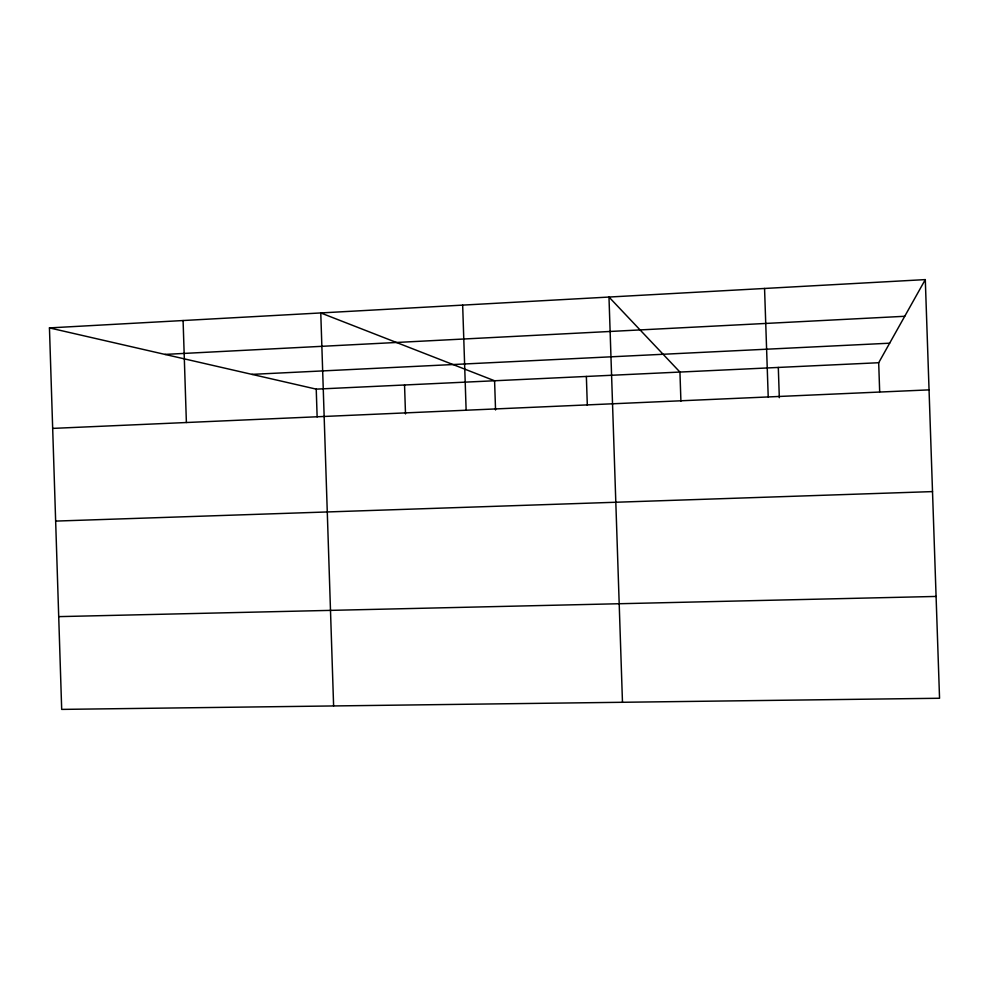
<?xml version="1.0" encoding="UTF-8"?>
<svg xmlns="http://www.w3.org/2000/svg" width="989" height="989" viewBox="0 0 989 989"><rect width="100%" height="100%" fill="white"/><g stroke="black" fill="none" stroke-linecap="round" stroke-linejoin="round"><path stroke-width="1.48" d="M879.678 391.768L878.689 362.728L925.296 279.603L49.45 327.903L61.689 709.397L939.55 698.259L925.296 279.603M164.94 354.408L904.737 316.282M251.886 374.374L889.643 343.195M49.45 327.903L316.233 389.134L878.689 362.728M52.677 428.398L929.054 389.876M55.644 521.092L932.516 491.595M58.71 616.629L936.089 596.441M778.306 367.451L779.32 397.702M764.559 288.467L768.218 396.948M680.914 401.163L679.938 372.062L608.977 297.046L622.477 702.277M586.366 376.45L587.318 405.267M495.551 409.965L494.587 380.765L320.77 312.944L333.614 705.948M462.667 305.119L466.128 410.225M404.55 384.993L405.502 413.921M316.233 389.134L317.135 416.925M183.089 320.535L186.389 422.513"/></g></svg>
